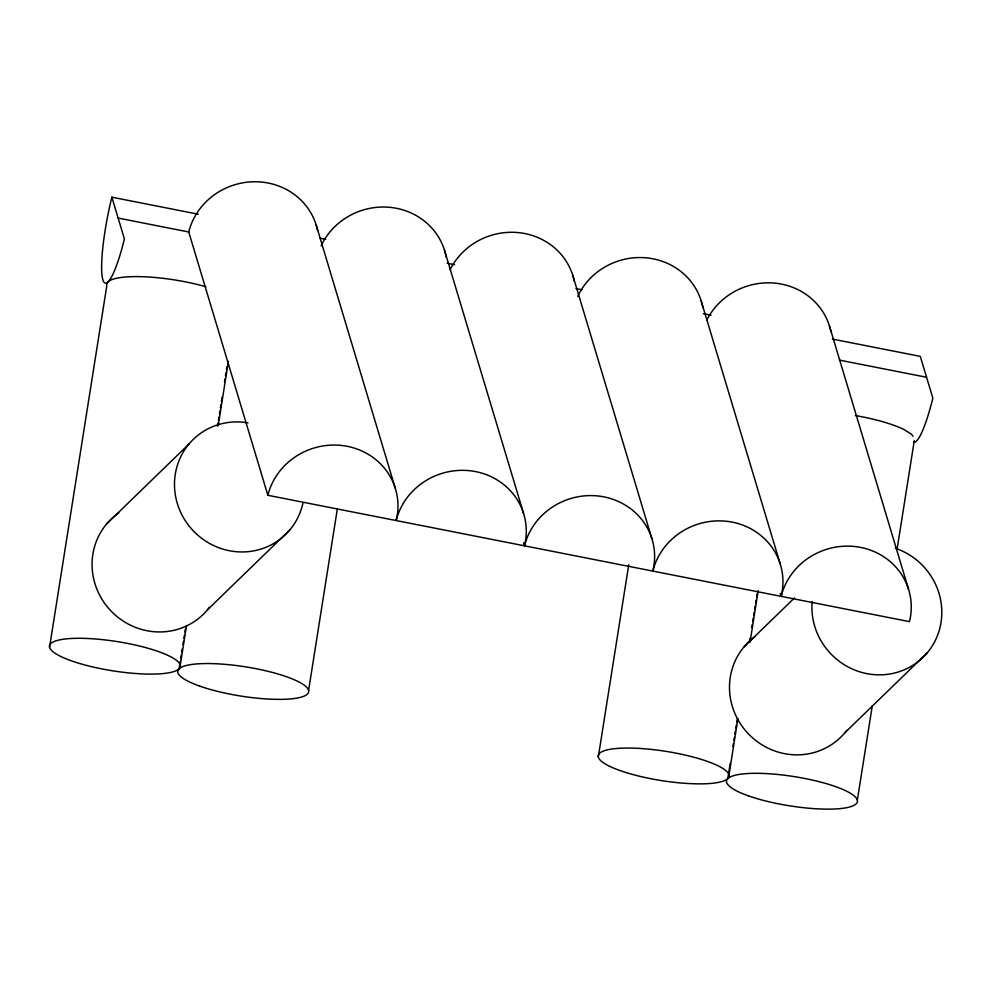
<?xml version="1.0" encoding="UTF-8"?>
<svg xmlns="http://www.w3.org/2000/svg" width="991" height="991" viewBox="0 0 991 991"><rect width="100%" height="100%" fill="white"/><g stroke="black" fill="none" stroke-linecap="round" stroke-linejoin="round"><path stroke-width="1.49" d="M49.55 647.284L106.83 285.594A66.261 14.791 9 0 1 138.244 276.613A66.261 14.791 9 0 1 205.93 286.758M179.074 668.826A66.261 14.791 9 0 0 94.157 638.885A66.261 14.791 9 0 0 71.501 660.873A66.261 14.791 9 0 0 179.074 668.826L180.275 661.195M180.771 658.148L181.254 655.088M181.737 652.041L182.22 648.994M182.939 644.41L183.422 641.363M183.905 638.303L184.388 635.256M184.871 632.208L185.354 629.149M217.5 426.18L217.983 423.132M218.466 420.073L218.949 417.025M219.445 413.965L219.928 410.918M220.411 407.871L220.894 404.811M221.377 401.764L222.095 397.18M224.511 381.919L224.994 378.872M225.477 375.824L225.96 372.765M226.444 369.717L226.927 366.658M180.275 665.11L186.556 625.432M218.218 425.511L228.376 361.418M308.597 690.38L337.361 508.779M598.291 757.05L628.752 564.759M727.815 778.592A66.261 14.791 9 0 0 642.911 748.651A66.261 14.791 9 0 0 620.242 770.639A66.261 14.791 9 0 0 727.815 778.592L730.243 763.33M732.894 746.545L733.377 743.498M733.86 740.438L734.343 737.391M734.827 734.343L735.31 731.284M735.793 728.236L736.276 725.177M736.759 722.129L737.242 719.082M749.58 641.251L750.063 638.192M751.748 627.514L752.231 624.454M752.714 621.407L753.197 618.359M753.68 615.3L754.163 612.252M754.647 609.192L755.13 606.145M755.613 603.098L756.096 600.038M756.579 596.991L757.062 593.931M729.017 774.875L737.948 718.512M750.014 642.341L758.214 590.549M857.339 800.146L872.303 705.691M897.152 548.791L914.284 440.636M106.495 524.09L188.909 444.092M207.515 609.762L289.942 529.764M743.919 646.987L794.472 597.92M844.951 732.659L927.378 652.66M111.859 197.184L124.42 238.98A66.261 10.666 -78.9 0 1 102.853 279.685A66.261 10.666 -78.9 0 1 111.859 197.184L198.311 214.217M319.659 238.113L325.729 239.302M447.065 263.197L454.646 264.684M575.994 288.579L582.051 289.781M703.399 313.664L710.981 315.163M832.329 339.058L920.292 356.376L932.853 398.171A66.261 10.666 -78.9 0 1 913.429 442.172M118.14 218.082L188.736 231.993A66.261 62.557 -16.7 0 1 254.191 181.749A66.261 62.557 -16.7 0 1 317.615 230.519M839.377 360.105L926.573 377.274M267.855 495.289L909.465 621.63A66.261 62.557 -16.7 0 0 860.597 547.404A66.261 62.557 -16.7 0 0 781.143 596.371A66.261 62.557 -16.7 0 0 732.275 522.146A66.261 62.557 -16.7 0 0 652.821 571.101A66.261 62.557 -16.7 0 0 603.953 496.875A66.261 62.557 -16.7 0 0 524.499 545.83A66.261 62.557 -16.7 0 0 475.63 471.605A66.261 62.557 -16.7 0 0 396.177 520.56A66.261 62.557 -16.7 0 0 347.296 446.334A66.261 62.557 -16.7 0 0 267.855 495.289L188.736 231.993M912.996 436.3L911.373 434.132L903.891 429.499A66.261 14.791 9 0 0 855.295 415.551M829.405 325.841L908.512 589.149M701.083 300.57L780.19 563.879M780.251 593.411L781.143 596.371M572.761 275.3L651.867 538.609M444.439 250.042L523.545 513.338M523.607 542.87L524.499 545.83M316.104 224.771L395.223 488.067M577.765 296.346A66.261 62.557 -16.7 0 1 646.219 257.833A66.261 62.557 -16.7 0 1 702.867 307.792M706.756 320.242A66.261 62.557 -16.7 0 1 774.541 283.104A66.261 62.557 -16.7 0 1 830.904 331.589M321.121 245.818A66.261 62.557 -16.7 0 1 389.574 207.305A66.261 62.557 -16.7 0 1 446.223 257.251M450.112 269.701A66.261 62.557 -16.7 0 1 517.897 232.563A66.261 62.557 -16.7 0 1 574.26 281.048M303.035 502.561A66.261 63.697 45.9 0 1 227.806 550.401A66.261 63.697 45.9 0 1 175.271 474.293A66.261 63.697 45.9 0 1 248.01 422.86M209.386 607.396A66.261 63.697 45.9 0 1 111.004 610.989A66.261 63.697 45.9 0 1 118.784 512.892M895.257 548.221A66.261 63.697 45.9 0 1 940.248 626.485A66.261 63.697 45.9 0 1 867.001 673.657A66.261 63.697 45.9 0 1 812.137 601.748M846.822 730.293A66.261 63.697 45.9 0 1 748.973 734.442A66.261 63.697 45.9 0 1 754.981 636.656M748.577 795.909A66.261 14.791 9 0 0 856.137 803.862A66.261 14.791 9 0 0 771.233 773.909A66.261 14.791 9 0 0 748.577 795.909M199.823 686.144A66.261 14.791 9 0 0 307.396 694.096A66.261 14.791 9 0 0 222.48 664.143A66.261 14.791 9 0 0 199.823 686.144"/></g></svg>
